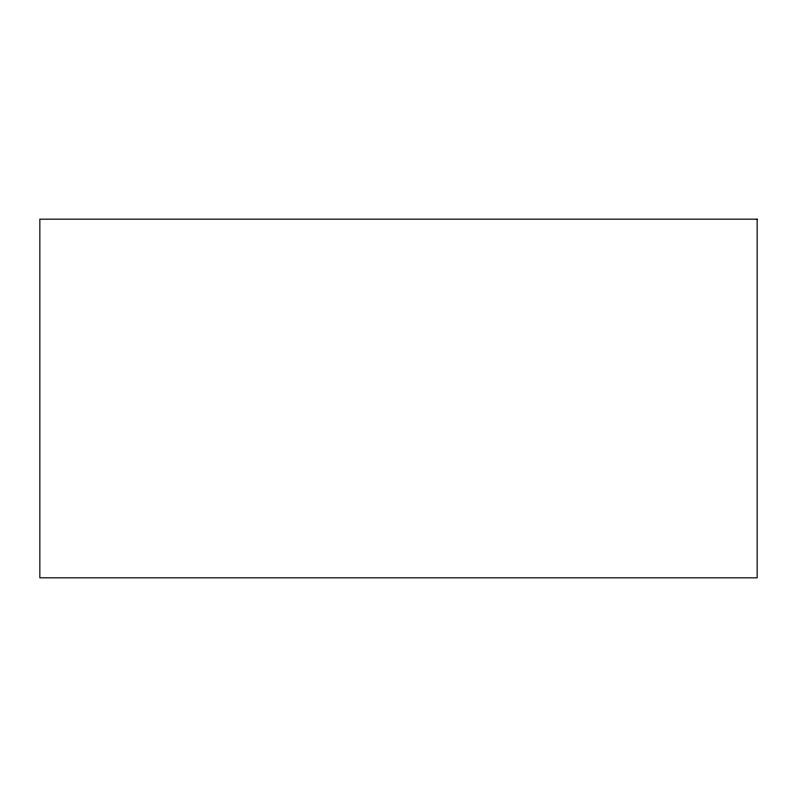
<?xml version="1.0" encoding="UTF-8"?>
<svg xmlns="http://www.w3.org/2000/svg" width="797" height="797" viewBox="0 0 797 797"><rect width="100%" height="100%" fill="white"/><g stroke="black" fill="none" stroke-linecap="round" stroke-linejoin="round"><path stroke-width="1.2" d="M757.15 219.175L39.85 219.175L39.85 577.825L757.15 577.825L757.15 219.175"/></g></svg>
